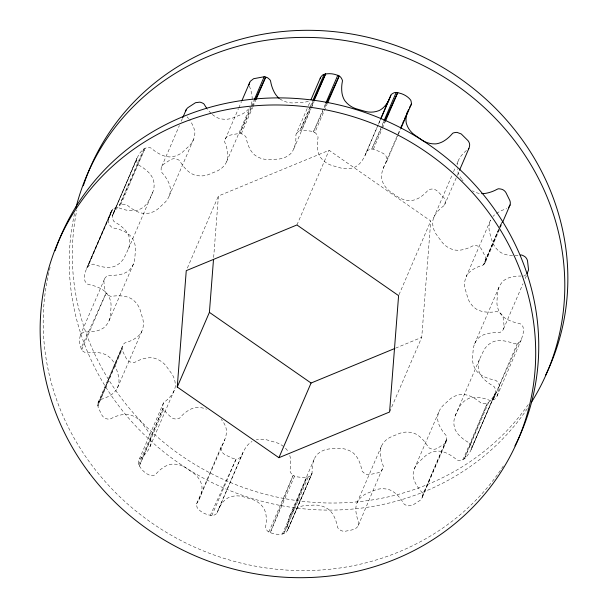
<?xml version="1.0" encoding="UTF-8"?>
<svg xmlns="http://www.w3.org/2000/svg" width="608" height="608" viewBox="0 0 608 608"><rect width="100%" height="100%" fill="white"/><g stroke="black" fill="none" stroke-linecap="round" stroke-linejoin="round"><path stroke-width="0.46" stroke-dasharray="3.04 2.28" d="M221.168 446.865L196.604 503.895A12.669 11.833 23.3 0 0 197.235 507.779C200.708 512.544 207.465 515.561 213.317 515.432A12.677 11.833 23.3 0 0 216.76 513.486A12.829 11.978 23.3 0 0 217.314 512.331A38.068 35.538 23.3 0 1 222.505 502.656A21.934 20.482 23.3 0 1 227.635 498.112A10.655 9.948 23.3 0 1 229.566 497.2A21.379 19.958 23.3 0 1 244.393 497.07L250.116 498.727A21.379 19.958 23.3 0 1 262.74 506.776A10.64 9.933 23.3 0 1 263.933 508.592A21.934 20.482 23.3 0 1 266.053 515.234A38.068 35.538 23.3 0 1 265.666 526.292A12.814 11.962 23.3 0 0 265.567 527.577A12.669 11.833 23.3 0 0 267.543 531.088C272.361 534.379 279.688 535.321 285.129 533.155A12.677 11.833 23.3 0 0 287.379 530.548L287.607 530.176A12.844 11.993 23.3 0 0 287.706 528.884A38.068 35.538 23.3 0 1 289.02 517.932A21.934 20.474 23.3 0 1 292.121 511.906A10.648 9.941 23.3 0 1 293.573 510.408A21.379 19.958 23.3 0 1 307.207 505.438L313.074 505.149A21.379 19.958 23.3 0 1 327.621 508.736A10.648 9.941 23.3 0 1 329.376 510.082A21.934 20.474 23.3 0 1 333.708 515.744A38.068 35.538 23.3 0 1 337.326 526.452A12.844 11.985 23.3 0 0 337.698 527.714A12.677 11.833 23.3 0 0 340.776 530.427A7.79 7.273 23.3 0 0 345.382 531.217C350.596 530.062 358.454 529.925 358.956 522.994A12.791 11.947 23.3 0 0 358.583 521.732A38.061 35.538 23.3 0 1 355.87 510.826A21.934 20.474 23.3 0 1 356.562 504.047A10.648 9.941 23.3 0 1 357.367 502.132A21.379 19.958 23.3 0 1 368.167 492.928L373.479 490.732A21.379 19.958 23.3 0 1 388.178 489.41A10.648 9.941 23.3 0 1 390.283 490.124A21.934 20.474 23.3 0 1 396.317 494.122A38.068 35.538 23.3 0 1 403.492 503.188A12.844 11.985 23.3 0 0 404.29 504.275A12.677 11.833 23.3 0 0 408.105 505.864L412.475 505.301L420.014 500.399A7.79 7.273 23.3 0 0 422.4 496.721L422.21 492.814A12.859 12.008 23.3 0 0 421.412 491.728A38.068 35.538 23.3 0 1 414.99 482.182A21.934 20.474 23.3 0 1 413.197 475.471A10.648 9.941 23.3 0 1 413.25 473.374A21.379 19.958 23.3 0 1 419.908 461.046L424.027 457.208A21.379 19.958 23.3 0 1 437.114 451.136A10.655 9.948 23.3 0 1 439.31 451.136A21.934 20.482 23.3 0 1 446.31 452.99A38.068 35.538 23.3 0 1 456.19 459.321A12.829 11.978 23.3 0 0 457.315 460.104A12.669 11.826 23.3 0 0 461.404 460.378L465.318 458.181A59.614 55.655 23.3 0 0 467.598 455.187L468.244 454.313A59.614 55.655 23.3 0 0 470.425 451.258L495.429 393.262L495.71 390.313A12.669 11.826 23.3 0 0 494.129 386.642A12.829 11.978 23.3 0 0 493.004 385.86A38.068 35.538 23.3 0 1 483.649 378.822A21.934 20.482 23.3 0 1 479.583 372.985A10.655 9.948 23.3 0 1 478.884 370.964A21.379 19.958 23.3 0 1 480.601 356.995L483.018 351.979A21.379 19.958 23.3 0 1 492.913 341.894A10.648 9.941 23.3 0 1 494.935 341.179A21.934 20.474 23.3 0 1 502.064 340.662A38.068 35.538 23.3 0 1 513.448 343.49A12.859 12.008 23.3 0 0 514.771 343.87L518.639 342.798A7.79 7.273 23.3 0 0 521.459 339.416L523.822 330.919L522.964 326.716A12.677 11.833 23.3 0 0 520.19 323.722A12.844 11.985 23.3 0 0 518.875 323.342A38.068 35.538 23.3 0 1 507.718 319.664A21.934 20.474 23.3 0 1 501.874 315.408A10.648 9.941 23.3 0 1 500.498 313.705A21.379 19.958 23.3 0 1 497.063 299.774L497.496 294.188A21.379 19.958 23.3 0 1 503.006 281.306A10.648 9.941 23.3 0 1 504.617 279.954A21.934 20.474 23.3 0 1 511.009 277.142A38.061 35.538 23.3 0 1 520.972 276.062M213.651 257.488L218.416 195.996L329.088 150.298L430.753 220.97L421.739 337.341L389.956 411.137M196.604 503.895A12.844 11.985 23.3 0 1 197.159 502.74A38.068 35.538 23.3 0 0 201.499 492.662A21.934 20.482 23.3 0 0 201.864 485.845A10.663 9.956 23.3 0 0 201.37 483.778A21.379 19.958 23.3 0 0 192.174 472.226L187.294 468.836A21.379 19.958 23.3 0 0 173.067 464.109A10.663 9.956 23.3 0 0 170.894 464.314A21.934 20.482 23.3 0 0 164.35 466.838A38.068 35.538 23.3 0 0 155.914 474.065A12.844 11.985 23.3 0 1 154.964 474.947A12.669 11.833 23.3 0 1 150.974 475.616C145.358 474.027 140.121 468.836 138.335 463.304A12.677 11.833 23.3 0 1 139.126 459.519A12.829 11.978 23.3 0 1 140.068 458.637A38.068 35.545 23.3 0 0 147.554 451.151L147.843 450.756A21.934 20.482 23.3 0 0 150.632 444.585A10.655 9.948 23.3 0 0 150.906 442.518A21.379 19.958 23.3 0 0 146.254 428.853L142.804 424.126A21.379 19.958 23.3 0 0 130.887 415.12A10.64 9.933 23.3 0 0 128.729 414.603A21.934 20.482 23.3 0 0 121.57 414.793A38.068 35.538 23.3 0 0 110.899 418.707A12.814 11.962 23.3 0 1 109.676 419.208A12.669 11.833 23.3 0 1 105.617 418.524A7.79 7.273 23.3 0 1 102.106 415.454L98.154 407.466L97.941 403.036L122.337 346.393A12.677 11.833 23.3 0 1 124.45 343.155A12.844 11.993 23.3 0 1 125.674 342.654A38.068 35.538 23.3 0 0 135.941 337.919A21.934 20.482 23.3 0 0 140.706 333.306A10.648 9.933 23.3 0 0 141.824 331.314A21.379 19.958 23.3 0 0 142.287 317.194L140.676 311.706A21.379 19.958 23.3 0 0 132.506 299.501A10.648 9.941 23.3 0 0 130.629 298.323A21.934 20.474 23.3 0 0 123.713 296.157A38.068 35.538 23.3 0 0 112.1 296.278A12.844 11.985 23.3 0 1 110.747 296.347A12.677 11.833 23.3 0 1 107.107 294.386L105.321 291.863L104.356 286.079A59.576 55.624 23.3 0 1 103.938 281.747A7.79 7.273 23.3 0 1 105.328 277.59A12.677 11.841 23.3 0 1 108.513 275.302A12.791 11.947 23.3 0 1 109.866 275.234A38.061 35.538 23.3 0 0 121.387 274.223A21.934 20.474 23.3 0 0 127.779 271.404A10.648 9.941 23.3 0 0 129.39 270.051A21.379 19.958 23.3 0 0 134.9 257.169L135.333 251.583A21.379 19.958 23.3 0 0 131.898 237.652A10.648 9.941 23.3 0 0 130.522 235.95A21.934 20.474 23.3 0 0 124.678 231.694A38.068 35.538 23.3 0 0 113.521 228.015A12.844 11.985 23.3 0 1 112.206 227.635A12.677 11.833 23.3 0 1 109.425 224.641A7.79 7.273 23.3 0 1 108.703 220.233A59.576 55.624 23.3 0 1 109.774 216.076L111.614 210.626L113.757 208.559A12.677 11.833 23.3 0 1 117.625 207.488A12.859 12.008 23.3 0 1 118.94 207.868A38.068 35.538 23.3 0 0 130.325 210.695A21.934 20.474 23.3 0 0 137.454 210.186A10.648 9.941 23.3 0 0 139.483 209.464A21.379 19.958 23.3 0 0 149.378 199.378L151.795 194.37A21.379 19.958 23.3 0 0 153.512 180.394A10.655 9.948 23.3 0 0 152.806 178.372A21.934 20.482 23.3 0 0 148.747 172.535A38.068 35.538 23.3 0 0 139.392 165.498A12.829 11.978 23.3 0 1 138.267 164.715A12.669 11.826 23.3 0 1 136.686 161.044C137.112 155.534 141.489 149.712 146.596 147.622A12.669 11.826 23.3 0 1 150.685 147.896A12.829 11.978 23.3 0 1 151.81 148.679A38.068 35.538 23.3 0 0 161.69 155.01A21.934 20.482 23.3 0 0 168.69 156.864A10.655 9.948 23.3 0 0 170.886 156.864A21.379 19.958 23.3 0 0 183.973 150.792L188.092 146.954A21.379 19.958 23.3 0 0 194.75 134.626A10.648 9.941 23.3 0 0 194.803 132.529A21.934 20.474 23.3 0 0 193.01 125.818A38.068 35.538 23.3 0 0 189.514 119.875M122.337 346.393L122.542 350.824A59.599 55.64 23.3 0 0 124.488 354.836A59.554 55.602 23.3 0 0 126.502 358.811A7.79 7.273 23.3 0 0 130.013 361.882A12.669 11.833 23.3 0 0 134.064 362.566A12.814 11.962 23.3 0 0 135.288 362.064A38.068 35.538 23.3 0 1 145.958 358.15A21.934 20.482 23.3 0 1 153.125 357.96A10.64 9.933 23.3 0 1 155.276 358.477A21.379 19.958 23.3 0 1 167.2 367.49L170.65 372.21A21.379 19.958 23.3 0 1 175.294 385.875A10.655 9.948 23.3 0 1 175.028 387.942A21.934 20.482 23.3 0 1 172.239 394.113L171.95 394.516A38.068 35.545 23.3 0 1 164.464 401.994A12.829 11.978 23.3 0 0 163.514 402.876L139.126 459.519M136.663 159.547L112.275 216.19L136.967 158.095L112.571 214.738L112.29 217.687A12.669 11.826 23.3 0 0 113.871 221.358A12.829 11.978 23.3 0 0 114.996 222.14A38.068 35.538 23.3 0 1 124.351 229.178A21.934 20.482 23.3 0 1 128.417 235.015A10.655 9.948 23.3 0 1 129.116 237.036A21.379 19.958 23.3 0 1 127.399 251.005L124.982 256.021A21.379 19.958 23.3 0 1 115.087 266.106A10.648 9.941 23.3 0 1 113.065 266.821A21.934 20.474 23.3 0 1 105.936 267.338A38.068 35.538 23.3 0 1 94.552 264.51A12.859 12.008 23.3 0 0 93.229 264.13A12.677 11.833 23.3 0 0 89.361 265.202C85.401 269.002 83.387 276.002 85.036 281.284A12.677 11.833 23.3 0 0 87.81 284.278A12.844 11.985 23.3 0 0 89.125 284.658A38.068 35.538 23.3 0 1 100.282 288.336A21.934 20.474 23.3 0 1 106.126 292.592A10.648 9.941 23.3 0 1 107.502 294.295A21.379 19.958 23.3 0 1 110.937 308.226L110.504 313.812A21.379 19.958 23.3 0 1 104.994 326.694A10.648 9.941 23.3 0 1 103.383 328.046A21.934 20.474 23.3 0 1 96.991 330.858A38.061 35.538 23.3 0 1 85.47 331.877A12.791 11.947 23.3 0 0 84.124 331.938A12.677 11.841 23.3 0 0 80.932 334.233C78.447 339.272 79.504 346.507 82.718 351.029A12.677 11.833 23.3 0 0 86.351 352.99A12.844 11.985 23.3 0 0 87.704 352.921A38.068 35.538 23.3 0 1 99.317 352.8A21.934 20.474 23.3 0 1 106.24 354.966A10.648 9.941 23.3 0 1 108.118 356.144A21.379 19.958 23.3 0 1 116.288 368.349L117.891 373.836A21.379 19.958 23.3 0 1 117.435 387.957A10.648 9.933 23.3 0 1 116.31 389.948A21.934 20.482 23.3 0 1 111.545 394.562A38.068 35.538 23.3 0 1 101.285 399.296A12.844 11.993 23.3 0 0 100.062 399.798A12.677 11.833 23.3 0 0 97.941 403.036M471.033 449.905L495.725 391.81M358.287 525.487L383.352 466.351A12.791 11.947 23.3 0 0 382.979 465.09A38.061 35.538 23.3 0 1 380.266 454.184A21.934 20.474 23.3 0 1 380.958 447.404A10.648 9.941 23.3 0 1 381.756 445.489A21.379 19.958 23.3 0 1 392.555 436.286L397.868 434.097A21.379 19.958 23.3 0 1 412.574 432.767A10.648 9.941 23.3 0 1 414.671 433.481A21.934 20.474 23.3 0 1 420.706 437.486A38.068 35.538 23.3 0 1 427.888 446.546A12.844 11.985 23.3 0 0 428.678 447.64A12.677 11.833 23.3 0 0 432.493 449.221A7.79 7.273 23.3 0 0 437.03 448.476A59.576 55.624 23.3 0 0 440.739 446.15L444.402 443.764A7.79 7.273 23.3 0 0 446.796 440.078L446.599 436.179A12.859 12.008 23.3 0 0 445.808 435.092A38.068 35.538 23.3 0 1 439.386 425.539A21.934 20.474 23.3 0 1 437.593 418.828A10.648 9.941 23.3 0 1 437.646 416.738A21.379 19.958 23.3 0 1 444.304 404.404L448.415 400.566A21.379 19.958 23.3 0 1 461.502 394.501A10.655 9.948 23.3 0 1 463.699 394.493A21.934 20.482 23.3 0 1 470.706 396.355A38.068 35.538 23.3 0 1 480.578 402.678A12.829 11.978 23.3 0 0 481.703 403.461A12.669 11.826 23.3 0 0 485.792 403.735L489.714 401.538A59.614 55.655 23.3 0 0 491.994 398.544L492.632 397.67A59.614 55.655 23.3 0 0 494.821 394.615L495.429 393.262L471.337 448.453L471.314 446.956A12.669 11.826 23.3 0 0 469.733 443.285A12.829 11.978 23.3 0 0 468.608 442.502A38.068 35.538 23.3 0 1 459.253 435.465A21.934 20.482 23.3 0 1 455.194 429.628A10.655 9.948 23.3 0 1 454.488 427.606A21.379 19.958 23.3 0 1 456.205 413.63L458.622 408.622A21.379 19.958 23.3 0 1 468.517 398.536A10.648 9.941 23.3 0 1 470.546 397.814A21.934 20.474 23.3 0 1 477.675 397.305A38.068 35.538 23.3 0 1 489.06 400.132A12.859 12.008 23.3 0 0 490.375 400.512L494.243 399.441A7.79 7.273 23.3 0 0 497.07 396.059L498.226 391.924A59.576 55.624 23.3 0 0 499.297 387.767A7.79 7.273 23.3 0 0 498.575 383.359A12.677 11.833 23.3 0 0 495.794 380.365A12.844 11.985 23.3 0 0 494.479 379.985A38.068 35.538 23.3 0 1 483.322 376.306A21.934 20.474 23.3 0 1 477.478 372.05A10.648 9.941 23.3 0 1 476.102 370.348A21.379 19.958 23.3 0 1 472.667 356.417L473.1 350.831A21.379 19.958 23.3 0 1 478.61 337.949A10.648 9.941 23.3 0 1 480.221 336.596A21.934 20.474 23.3 0 1 486.613 333.777A38.061 35.538 23.3 0 1 498.134 332.766A12.791 11.947 23.3 0 0 499.487 332.698A12.677 11.841 23.3 0 0 502.672 330.41A7.79 7.273 23.3 0 0 504.062 326.253A59.576 55.624 23.3 0 0 503.644 321.921L503.143 317.589A7.79 7.273 23.3 0 0 500.893 313.614A12.677 11.833 23.3 0 0 497.253 311.653A12.844 11.985 23.3 0 0 495.9 311.722A38.068 35.538 23.3 0 1 484.287 311.843A21.934 20.474 23.3 0 1 477.371 309.677A10.648 9.941 23.3 0 1 475.494 308.499A21.379 19.958 23.3 0 1 467.324 296.294L465.713 290.806A21.379 19.958 23.3 0 1 466.176 276.686L490.565 220.043A10.648 9.941 23.3 0 1 491.188 218.804M422.4 496.721L446.88 438.778L422.484 495.421M498.682 229.231L483.55 264.845A12.844 11.993 23.3 0 1 482.326 265.346A38.068 35.538 23.3 0 0 472.059 270.081A21.934 20.474 23.3 0 0 467.172 274.862A10.648 9.941 23.3 0 0 466.176 276.686M499.054 228.365L501.638 222.285M498.56 229.984L483.55 264.845L498.674 229.862M500.156 226.396L501.638 222.931M86.541 268.584L110.93 211.941M111.614 210.626L87.218 267.269L112.564 209.486L88.175 266.122M143.807 148.831L119.411 205.474L115.626 209.851L112.571 214.738M120.734 204.729L145.13 148.086L119.411 205.474L122.208 204.265A12.669 11.826 23.3 0 1 126.297 204.539A12.829 11.978 23.3 0 1 127.422 205.322A38.068 35.538 23.3 0 0 137.294 211.645A21.934 20.482 23.3 0 0 144.301 213.507A10.655 9.948 23.3 0 0 146.498 213.499A21.379 19.958 23.3 0 0 159.585 207.434L163.696 203.596A21.379 19.958 23.3 0 0 170.354 191.262A10.648 9.941 23.3 0 0 170.407 189.172A21.934 20.474 23.3 0 0 168.614 182.461A38.068 35.538 23.3 0 0 162.192 172.908A12.859 12.008 23.3 0 1 161.401 171.821A12.677 11.833 23.3 0 1 161.204 167.922A7.79 7.273 23.3 0 1 163.598 164.236L167.261 161.85A59.576 55.624 23.3 0 1 170.97 159.524A7.79 7.273 23.3 0 1 175.507 158.779A12.677 11.833 23.3 0 1 179.322 160.36A12.844 11.985 23.3 0 1 180.112 161.454A38.068 35.538 23.3 0 0 187.294 170.514A21.934 20.474 23.3 0 0 193.329 174.519A10.648 9.941 23.3 0 0 195.426 175.233A21.379 19.958 23.3 0 0 210.132 173.903L215.445 171.714A21.379 19.958 23.3 0 0 226.244 162.511A10.648 9.941 23.3 0 0 227.042 160.596A21.934 20.474 23.3 0 0 227.734 153.816A38.061 35.538 23.3 0 0 225.021 142.91A12.791 11.947 23.3 0 1 224.648 141.649A12.677 11.841 23.3 0 1 225.864 137.986A7.79 7.273 23.3 0 1 229.474 135.371A59.576 55.624 23.3 0 1 233.837 134.36L239.788 133.388L242.828 134.216A12.677 11.833 23.3 0 1 245.913 136.929A12.844 11.985 23.3 0 1 246.278 138.191A38.068 35.538 23.3 0 0 249.896 148.899A21.934 20.474 23.3 0 0 254.235 154.561A10.648 9.941 23.3 0 0 255.991 155.906A21.379 19.958 23.3 0 0 270.53 159.486L276.397 159.197A21.379 19.958 23.3 0 0 290.031 154.234A10.693 9.986 23.3 0 0 291.673 152.486A21.934 20.482 23.3 0 0 294.584 146.703A38.068 35.538 23.3 0 0 295.906 135.751A12.844 11.993 23.3 0 1 296.005 134.467L308.013 106.582M80.172 335.502L104.561 278.859M81.692 349.851L106.088 293.208L80.932 348.506M161.72 166.531L179.36 125.575M181.237 121.22L182.362 118.606M128.417 248.854L152.813 192.212M109.098 320.545L133.494 263.902M169.176 196.012L193.572 139.376M97.69 404.502L122.086 347.86L97.766 406L122.155 349.357M117.435 387.957L141.824 331.314M225.317 139.156L238.45 108.657M238.83 107.783L241.46 101.68M226.556 161.895L250.2 106.993M251.051 107.244L239.788 133.388L255.124 100.077M251.423 106.377L254.053 100.274M241.346 133.654L252.609 107.517M252.981 106.643L255.611 100.54M187.378 268.052L218.416 195.996M138.632 464.786L163.02 408.15L162.724 406.661A12.677 11.833 23.3 0 1 163.514 402.876M163.628 409.556L139.232 466.199L163.02 408.15L164.51 410.833L167.74 414.04A59.478 55.526 23.3 0 0 171.03 417.187A7.79 7.273 23.3 0 0 175.37 418.98A12.669 11.833 23.3 0 0 179.36 418.312A12.844 11.985 23.3 0 0 180.302 417.422A38.068 35.538 23.3 0 1 188.746 410.195A21.934 20.482 23.3 0 1 195.282 407.672A10.663 9.956 23.3 0 1 197.456 407.466A21.379 19.958 23.3 0 1 206.553 409.214M149.948 446.743L174.344 390.108M308.385 105.716L310.262 101.354M309.966 107.259L299.828 130.788L298.482 131.488A12.677 11.833 23.3 0 0 296.005 134.467M310.338 106.385L312.588 101.156M313.158 101.392L299.828 130.788L301.317 130.37L311.448 106.841M311.82 105.967L313.698 101.612M293.839 148.74L311.098 108.65M311.478 107.783L314.1 101.68M325.462 103.907L313.454 131.799L311.942 131.32A59.554 55.602 23.3 0 0 307.412 130.743A59.599 55.64 23.3 0 0 302.875 130.249L301.317 130.37M483.839 264.518A12.677 11.833 23.3 0 0 485.663 261.607A7.79 7.273 23.3 0 0 485.458 257.176A59.599 55.64 23.3 0 0 483.512 253.164A59.554 55.602 23.3 0 0 481.498 249.189A7.79 7.273 23.3 0 0 477.987 246.118A12.669 11.833 23.3 0 0 473.936 245.434A12.814 11.962 23.3 0 0 472.712 245.936A38.068 35.538 23.3 0 1 462.042 249.85A21.934 20.482 23.3 0 1 454.875 250.04A10.64 9.933 23.3 0 1 452.724 249.523A21.379 19.958 23.3 0 1 440.8 240.51L437.35 235.79A21.379 19.958 23.3 0 1 432.706 222.125A10.655 9.948 23.3 0 1 432.972 220.058A21.934 20.482 23.3 0 1 435.761 213.887A38.068 35.538 23.3 0 1 443.536 206.006A12.829 11.978 23.3 0 0 444.486 205.124A12.677 11.833 23.3 0 0 445.276 201.339A7.79 7.273 23.3 0 0 443.49 197.167L440.26 193.96A59.478 55.526 23.3 0 0 436.97 190.813A7.79 7.273 23.3 0 0 432.63 189.02A12.669 11.833 23.3 0 0 428.64 189.688A12.844 11.985 23.3 0 0 427.698 190.578A38.068 35.538 23.3 0 1 419.254 197.805A21.934 20.482 23.3 0 1 412.718 200.328A10.663 9.956 23.3 0 1 410.544 200.534A21.379 19.958 23.3 0 1 396.31 195.806L391.43 192.417A21.379 19.958 23.3 0 1 382.242 180.857A10.663 9.956 23.3 0 1 381.748 178.798A21.934 20.482 23.3 0 1 382.105 171.973A38.068 35.538 23.3 0 1 386.445 161.895A12.844 11.985 23.3 0 0 387 160.748A12.669 11.833 23.3 0 0 386.376 156.864A7.79 7.273 23.3 0 0 383.23 153.452A59.478 55.526 23.3 0 0 379.103 151.445L373.403 149.104L370.287 149.211A12.677 11.833 23.3 0 0 366.852 151.156A12.829 11.978 23.3 0 0 366.29 152.312A38.068 35.545 23.3 0 1 361.54 161.394L361.099 161.979A21.934 20.482 23.3 0 1 355.969 166.531A10.655 9.948 23.3 0 1 354.038 167.443A21.379 19.958 23.3 0 1 339.211 167.565L333.496 165.916A21.379 19.958 23.3 0 1 320.864 157.86A10.64 9.933 23.3 0 1 319.671 156.051A21.934 20.482 23.3 0 1 317.551 149.408A38.068 35.538 23.3 0 1 317.938 138.343A12.814 11.962 23.3 0 0 318.037 137.058A12.669 11.833 23.3 0 0 316.069 133.555L314.845 132.552L327.233 103.793M296.932 224.968L329.088 150.298M198.976 499.548L224.823 439.538M366.29 152.312L380.35 119.677M365.028 155.496L378.161 124.997M378.533 124.123L380.41 119.768M211.774 515.637L236.17 458.994L237.713 458.789A12.677 11.833 23.3 0 0 241.148 456.844A12.829 11.978 23.3 0 0 241.71 455.688A38.068 35.538 23.3 0 1 246.901 446.021A21.934 20.482 23.3 0 1 252.031 441.469M383.466 121.995L371.83 149.006L381.277 128.448M373.403 149.104L382.037 129.063M382.409 128.189L385.411 121.22M218.682 508.926L243.078 452.284M217.14 512.726L241.71 455.688M383.177 168.462L400.064 129.246M386.832 161.135L398.263 134.604M398.468 134.125L400.718 128.896M268.759 532.091L293.155 475.448L291.931 474.445A12.669 11.833 23.3 0 1 289.963 470.942A12.814 11.962 23.3 0 1 290.062 469.657A38.068 35.538 23.3 0 0 290.449 458.592A21.934 20.482 23.3 0 0 289.286 454.1M294.546 476.201L270.157 532.844L293.155 475.448L296.058 476.68A59.554 55.602 23.3 0 0 300.588 477.257A59.599 55.64 23.3 0 0 305.125 477.751L309.518 476.512A12.677 11.833 23.3 0 0 311.775 473.906L311.995 473.533A12.844 11.993 23.3 0 0 312.094 472.249A38.068 35.538 23.3 0 1 313.416 461.297A21.934 20.474 23.3 0 1 316.51 455.263A10.648 9.941 23.3 0 1 317.969 453.766A21.379 19.958 23.3 0 1 331.603 448.803L337.47 448.514A21.379 19.958 23.3 0 1 352.009 452.094A10.648 9.941 23.3 0 1 353.765 453.439A21.934 20.474 23.3 0 1 358.104 459.101A38.068 35.538 23.3 0 1 361.722 469.809A12.844 11.985 23.3 0 0 362.087 471.071A12.677 11.833 23.3 0 0 365.172 473.784A7.79 7.273 23.3 0 0 369.778 474.574L374.163 473.64A59.576 55.624 23.3 0 0 378.526 472.629A7.79 7.273 23.3 0 0 382.082 470.098L382.683 468.844M289.811 515.812L314.207 459.169M282.294 534.272L306.683 477.63L283.776 533.854L308.172 477.212M311.775 473.906L287.379 530.548L311.995 473.533L287.607 530.176M398.97 294.766L430.753 220.97M433.656 217.892L452.048 175.195M453.545 171.714L455.422 167.352M456.927 163.871L458.052 161.257M444.486 205.124L456.866 176.366M457.239 175.492L459.116 171.137M357.048 502.748L381.444 446.105M500.057 226.503L501.562 223.014M485.663 261.607L499.928 228.494M500.3 227.62L502.178 223.265M414.382 468.745L438.778 412.102M474.605 343.854L499.001 287.212M455.187 415.788L479.583 359.146M422.134 497.557L446.53 440.914M503.462 329.08L522.979 283.769M525.228 278.54L526.353 275.926M462.87 459.914L487.266 403.271L464.193 459.169L488.589 402.526M517.4 343.292L493.004 399.935L518.639 342.798M497.07 396.059L521.459 339.416M381.664 127.589L384.423 121.592M210.201 515.538L236.17 458.994L233.062 458.493L228.897 456.555A59.478 55.526 23.3 0 1 224.77 454.548A7.79 7.273 23.3 0 1 221.624 451.136A12.669 11.833 23.3 0 1 221 447.252A12.844 11.985 23.3 0 1 221.555 446.105A38.068 35.538 23.3 0 0 225.895 436.027A21.934 20.482 23.3 0 0 226.252 429.202A10.663 9.956 23.3 0 0 225.758 427.143A21.379 19.958 23.3 0 0 221.13 419.345M322.977 111.158L313.454 131.799L314.845 132.552M324.558 107.722L326.146 104.28M395.595 348.133L421.739 337.341M462.186 179.732L463.06 180.903M503.318 466.017A250.306 233.685 23.3 0 1 199.34 549.222A250.306 233.685 23.3 0 1 48.959 272.095M49.385 270.294A250.306 233.685 23.3 0 1 50.289 266.692M527.318 408.614A250.306 233.685 23.3 0 1 224.481 488.323A250.306 233.685 23.3 0 1 74.602 213.4M528.261 404.601A250.306 233.685 23.3 0 1 227.536 481.247A250.306 233.685 23.3 0 1 76.866 209.958M526.102 274.649A12.677 11.841 23.3 0 1 523.876 276.062A12.791 11.947 23.3 0 1 523.427 276.1M279.764 98.853A10.648 9.941 23.3 0 0 280.379 99.264A21.379 19.958 23.3 0 0 294.926 102.851L300.793 102.562A21.379 19.958 23.3 0 0 310.399 100.305M479.271 193.397A10.64 9.933 23.3 0 1 477.113 192.88A21.379 19.958 23.3 0 1 472.469 190.79M466.45 150.503A38.068 35.538 23.3 0 0 460.157 157.244A21.934 20.482 23.3 0 0 457.368 163.415A10.655 9.948 23.3 0 0 457.14 164.791M461.746 179.147A21.379 19.958 23.3 0 1 457.231 168.697M211.12 113.339A38.068 35.538 23.3 0 1 206.583 108.049M212.291 114.41A21.934 20.474 23.3 0 0 217.717 117.876A10.648 9.941 23.3 0 0 219.822 118.59A21.379 19.958 23.3 0 0 234.521 117.268L239.833 115.072A21.379 19.958 23.3 0 0 249.675 107.494M251.218 104.614A10.648 9.941 23.3 0 0 251.438 103.953A21.934 20.474 23.3 0 0 252.13 97.174A38.061 35.538 23.3 0 0 249.417 86.268A12.791 11.947 23.3 0 1 249.272 85.85M187.104 116.85A38.068 35.538 23.3 0 1 188.586 118.636M283.594 446.538A21.379 19.958 23.3 0 0 274.504 442.084L268.789 440.435A21.379 19.958 23.3 0 0 256.325 439.827M285.471 448.24A21.379 19.958 23.3 0 1 287.136 450.14A10.64 9.933 23.3 0 1 288.329 451.949M496.455 213.438A38.068 35.538 23.3 0 1 506.715 208.704M492.997 216.448A21.934 20.474 23.3 0 1 494.631 214.844M518.001 255.375A38.068 35.538 23.3 0 1 514.908 255.565M512.574 255.542A38.068 35.538 23.3 0 1 508.683 255.2A21.934 20.474 23.3 0 1 501.76 253.034A10.648 9.941 23.3 0 1 499.882 251.856A21.379 19.958 23.3 0 1 491.712 239.651L490.109 234.164A21.379 19.958 23.3 0 1 490.565 220.043"/><path stroke-width="0.91" d="M177.247 387.03L186.261 270.659L296.932 224.968L398.597 295.64L389.584 412.004L278.912 457.702L177.247 387.03L209.403 312.36L213.507 259.38M182.734 117.732L186.116 109.888M241.832 100.814L249.713 82.513M254.425 99.408L264.184 76.745L267.224 77.573A12.677 11.833 23.3 0 1 270.302 80.286A12.844 11.985 23.3 0 1 270.674 81.548A38.068 35.538 23.3 0 0 274.292 92.256A21.934 20.474 23.3 0 0 278.624 97.918A10.648 9.941 23.3 0 0 279.178 98.405M255.983 99.674L265.742 77.018L255.52 99.226M311.015 99.613L320.393 77.824A12.677 11.833 23.3 0 1 322.871 74.845C328.312 72.679 335.639 73.621 340.457 76.912A12.669 11.833 23.3 0 1 342.433 80.423A12.814 11.962 23.3 0 1 342.334 81.708A38.068 35.538 23.3 0 0 341.947 92.766A21.934 20.482 23.3 0 0 344.067 99.408A10.64 9.933 23.3 0 0 345.26 101.224A21.379 19.958 23.3 0 0 357.884 109.273L363.607 110.93A21.379 19.958 23.3 0 0 378.434 110.8A10.655 9.948 23.3 0 0 380.365 109.888A21.934 20.482 23.3 0 0 385.495 105.344L385.936 104.751A38.068 35.545 23.3 0 0 390.686 95.669A12.829 11.978 23.3 0 1 391.24 94.514A12.677 11.833 23.3 0 1 394.683 92.568C400.535 92.439 407.292 95.456 410.765 100.221A12.669 11.833 23.3 0 1 411.396 104.105L400.885 128.501M312.968 100.282L324.224 74.146M314.078 100.738L325.706 73.728L313.553 100.525M325.835 103.041L337.843 75.156M327.606 102.927L339.241 75.909L326.542 103.421M380.555 119.198L390.86 95.274M380.79 118.894L389.416 98.853M383.846 121.121L396.226 92.363M385.411 121.22L397.799 92.462L384.818 120.734M400.816 127.505L401.941 124.891M402.64 123.264L403.818 120.536M404.518 118.91L406.068 115.307M406.395 114.547L408.644 109.318M278.912 457.702L311.068 383.032L394.729 348.498M459.496 170.263L468.874 148.481A12.677 11.833 23.3 0 0 469.665 144.696A7.79 7.273 23.3 0 0 467.886 140.524L461.236 133.95L457.026 132.384A12.669 11.833 23.3 0 0 453.036 133.053A12.844 11.985 23.3 0 0 452.086 133.935A38.068 35.538 23.3 0 1 443.65 141.162A21.934 20.482 23.3 0 1 437.106 143.686A10.663 9.956 23.3 0 1 434.933 143.891A21.379 19.958 23.3 0 1 420.706 139.164L415.826 135.774A21.379 19.958 23.3 0 1 406.63 124.222A10.663 9.956 23.3 0 1 406.136 122.155A21.934 20.482 23.3 0 1 406.501 115.338A38.068 35.538 23.3 0 1 407.573 111.819M502.55 222.391L510.059 204.964A7.79 7.273 23.3 0 0 509.846 200.534L505.894 192.546A7.79 7.273 23.3 0 0 502.383 189.476A12.669 11.833 23.3 0 0 498.324 188.792A12.814 11.962 23.3 0 0 497.101 189.293A38.068 35.538 23.3 0 1 486.43 193.207A21.934 20.482 23.3 0 1 481.673 193.587M527.068 273.767L528.55 269.846L527.539 260.946A7.79 7.273 23.3 0 0 525.282 256.971A12.677 11.833 23.3 0 0 521.649 255.01A12.844 11.985 23.3 0 0 520.296 255.079M264.184 76.745L253.604 78.713L250.26 81.343A12.677 11.841 23.3 0 0 249.044 85.006M209.403 312.36L311.068 383.032M55.108 250.701A250.306 233.685 23.3 0 1 382.143 119.084A250.306 233.685 23.3 0 1 514.915 445.945M320.317 78.683A12.844 11.993 23.3 0 1 320.401 77.824M411.396 104.105A12.844 11.985 23.3 0 1 410.841 105.26A38.068 35.538 23.3 0 0 409.442 107.631M83.326 185.752A250.306 233.685 23.3 0 1 408.044 50.168A250.306 233.685 23.3 0 1 545.672 375.045M75.886 207.989A250.306 233.685 23.3 0 1 408.652 58.778A250.306 233.685 23.3 0 1 531.369 402.382M468.874 148.481A12.829 11.978 23.3 0 1 468.57 148.785M206.583 108.049A38.068 35.538 23.3 0 1 204.508 104.812A12.844 11.985 23.3 0 0 203.71 103.725A12.677 11.833 23.3 0 0 199.895 102.136L195.525 102.699L187.986 107.601A7.79 7.273 23.3 0 0 185.6 111.279M510.059 204.964A12.677 11.833 23.3 0 1 508.516 207.541M89.27 472.971A250.306 233.685 23.3 0 0 515.508 445.52A250.306 233.685 23.3 0 0 258.985 105.503A250.306 233.685 23.3 0 0 89.27 472.971"/></g></svg>
